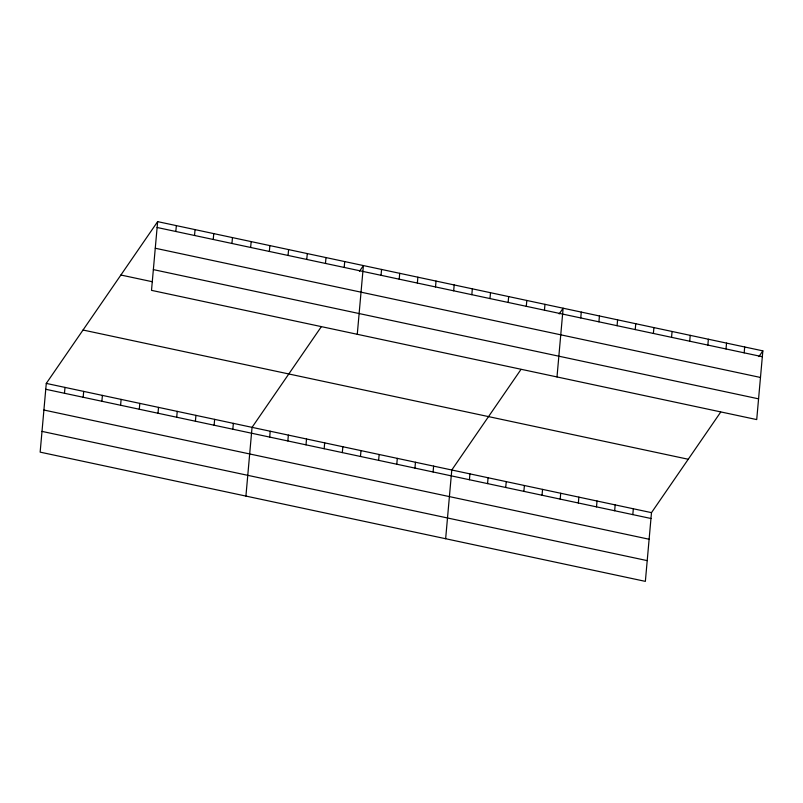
<?xml version="1.0" encoding="UTF-8"?>
<svg xmlns="http://www.w3.org/2000/svg" width="803" height="803" viewBox="0 0 803 803"><rect width="100%" height="100%" fill="white"/><g stroke="black" fill="none" stroke-linecap="round" stroke-linejoin="round"><path stroke-width="1.2" d="M157.639 221.628L151.506 290.355L756.717 419.588L762.85 350.861L157.639 221.628L46.283 383.412L40.15 452.139L645.361 581.372L651.494 512.645L720.692 412.1M64.471 393.269L64.993 387.407M83.171 397.264L83.693 391.402M101.881 401.259L102.403 395.397M120.591 405.254L121.112 399.392M139.29 409.249L139.812 403.387M158 413.234L158.522 407.382M175.827 231.485L176.349 225.623M176.71 417.229L177.232 411.377M194.527 235.48L195.049 229.618M195.41 421.224L195.932 415.372M213.237 239.475L213.759 233.613M214.12 425.219L214.642 419.367M231.947 243.47L232.468 237.608M232.83 429.214L233.352 423.362M250.646 247.465L251.168 241.603M245.919 496.083L252.052 427.357L321.25 326.811M269.356 251.449L269.878 245.598M269.688 437.083L270.209 431.231M288.066 255.444L288.588 249.592M287.845 440.967L288.367 435.106M306.766 259.439L307.288 253.587M306.003 444.842L306.525 438.98M325.476 263.434L325.998 257.582M324.161 448.716L324.683 442.865M344.186 267.429L344.708 261.577M342.319 452.591L342.841 446.739M357.275 334.299L363.408 265.572L359.473 271.294M360.467 456.465L360.999 450.613M381.044 275.299L381.566 269.447M378.625 460.35L379.146 454.488M399.201 279.183L399.723 273.321M396.782 464.224L397.304 458.362M417.359 283.058L417.881 277.196M414.94 468.099L415.462 462.247M435.517 286.932L436.039 281.08M433.098 471.973L433.62 466.121M453.665 290.806L454.197 284.955M445.645 538.723L451.778 469.996L520.976 369.46M471.823 294.681L472.345 288.829M469.414 479.732L469.936 473.87M489.981 298.565L490.503 292.704M487.562 483.607L488.083 477.755M508.138 302.44L508.66 296.578M505.719 487.481L506.241 481.629M526.296 306.314L526.818 300.463M523.877 491.366L524.399 485.504M544.454 310.189L544.976 304.337M542.035 495.24L542.557 489.378M557.001 376.938L563.134 308.211L559.189 313.933M560.193 499.115L560.715 493.263M580.76 317.948L581.282 312.086M578.351 502.989L578.873 497.137M598.918 321.822L599.439 315.97M596.509 506.864L597.03 501.012M617.075 325.697L617.597 319.845M614.656 510.748L615.178 504.886M635.233 329.581L635.755 323.719M632.814 514.623L633.336 508.761M653.391 333.456L653.913 327.594M671.549 337.33L672.071 331.478M689.707 341.205L690.229 335.353M707.855 345.079L708.376 339.227M726.012 348.964L726.534 343.102M744.17 352.838L744.692 346.976M758.915 356.582L762.85 350.861M157.117 227.49L762.328 356.713M155.26 248.237L760.471 377.46M153.353 269.607L758.564 398.84M120.892 275.017L152.46 281.763M83.03 330.023L688.241 459.256M46.283 383.412L651.494 512.645M45.761 389.274L650.972 518.497M43.914 410.022L649.125 539.245M41.997 431.392L647.218 560.624"/></g></svg>
